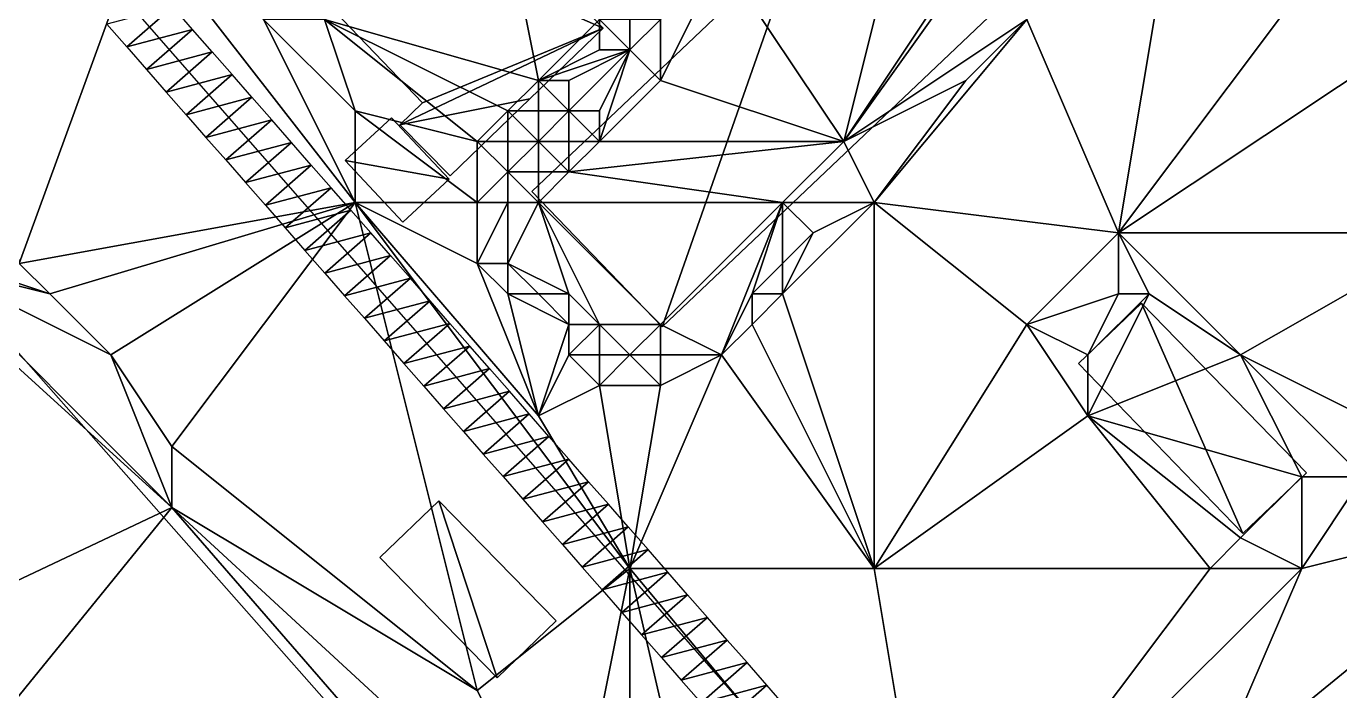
# Model space of a CAD drawing. Header units: metres. Extents: x -1103 to 901, y -902 to 905.
# Drawn here: x -1003.5 to -917.5, y 794 to 837.6 of the extents above; entities that cross this region are included whole.
import ezdxf

# ---------------------------------------------------------------- set-up
doc = ezdxf.new("R2010")
doc.units = ezdxf.units.M
for name, color, linetype in [('OSM_BUILDING_FOOTPRINTS', 7, 'CONTINUOUS'), ('OSM_BUILDING_ROOFS', 1, 'CONTINUOUS'), ('OSM_BUILDING_WALLS', 8, 'CONTINUOUS'), ('OSM_ROAD_AXES', 2, 'CONTINUOUS'), ('OSM_ROAD_SURFACE', 9, 'CONTINUOUS'), ('OSM_TERRAIN', 3, 'CONTINUOUS')]:
    doc.layers.add(name, color=color, linetype=linetype)

msp = doc.modelspace()

# ---------------------------------------------------------------- linework, layer by layer
at = {"layer": 'OSM_BUILDING_FOOTPRINTS'}
for points in [[(-959.368, 848.769, 14.202), (-979.818, 869.991, 14.202), (-970.709, 878.65, 14.202), (-949.43, 856.566, 14.202), (-950.259, 855.781, 14.202), (-948.38, 853.823, 14.202), (-950.469, 851.832, 14.202), (-949.209, 850.528, 14.202), (-952.304, 847.586, 14.202), (-950.757, 845.982, 14.202), (-946.357, 850.185, 14.202), (-937.525, 841.017, 14.202), (-961.887, 817.848, 14.202), (-970.421, 826.706, 14.202), (-952.967, 843.317, 14.202), (-955.289, 845.728, 14.202), (-958.649, 842.532, 14.202), (-962.131, 846.148, 14.202), (-959.368, 848.769, 14.202)], [(-994.276, 849.941, 11.55), (-977.584, 832.523, 11.55), (-979.065, 831.085, 11.55), (-975.782, 827.734, 11.55), (-970.554, 832.789, 11.55), (-965.757, 837.422, 11.55), (-985.82, 858.113, 11.55), (-994.276, 849.941, 11.55)], [(-979.629, 831.55, 11.31), (-975.849, 827.524, 11.31), (-978.877, 824.715, 11.31), (-982.658, 828.741, 11.31), (-979.629, 831.55, 11.31)], [(-1043, 802.11, 11.719), (-1013.929, 827.314, 11.719), (-968.11, 775.381, 11.719), (-999.37, 748.297, 11.719), (-1016.073, 767.307, 11.719), (-1014.68, 768.502, 11.719), (-1035.981, 792.754, 11.719), (-1034.666, 793.904, 11.719), (-1040.314, 800.34, 11.719), (-1040.955, 799.776, 11.719), (-1043, 802.11, 11.719)], [(-934.628, 815.427, 10.728), (-930.483, 819.397, 10.728), (-919.694, 808.261, 10.728), (-923.851, 804.29, 10.728), (-934.628, 815.427, 10.728)], [(-980.391, 802.708, 11.08), (-976.511, 806.435, 11.08), (-968.84, 798.561, 11.08), (-972.709, 794.834, 11.08), (-980.391, 802.708, 11.08)]]:
    msp.add_polyline3d(points, close=True, dxfattribs=at)
at = {"layer": 'OSM_BUILDING_ROOFS'}
for points in [[(-965.757, 837.422, 26.35), (-985.82, 858.113, 26.35), (-994.276, 849.941, 26.35)], [(-965.757, 837.422, 26.35), (-994.276, 849.941, 26.35), (-977.584, 832.523, 26.35)], [(-952.967, 843.317, 29.002), (-970.421, 826.706, 29.002), (-961.887, 817.848, 29.002)], [(-952.967, 843.317, 29.002), (-961.887, 817.848, 29.002), (-937.525, 841.017, 29.002)], [(-965.757, 837.422, 26.35), (-977.584, 832.523, 26.35), (-979.065, 831.085, 26.35)], [(-979.065, 831.085, 26.35), (-970.554, 832.789, 26.35), (-965.757, 837.422, 26.35)], [(-979.065, 831.085, 26.35), (-975.782, 827.734, 26.35), (-970.554, 832.789, 26.35)], [(-975.849, 827.524, 21.31), (-979.629, 831.55, 21.31), (-982.658, 828.741, 21.31)], [(-975.849, 827.524, 21.31), (-982.658, 828.741, 21.31), (-978.877, 824.715, 21.31)], [(-1014.68, 768.502, 52.119), (-968.11, 775.381, 52.119), (-1013.929, 827.314, 52.119)], [(-930.483, 819.397, 25.528), (-934.628, 815.427, 25.528), (-923.851, 804.29, 25.528)], [(-930.483, 819.397, 25.528), (-923.851, 804.29, 25.528), (-919.694, 808.261, 25.528)], [(-976.511, 806.435, 22.68), (-980.391, 802.708, 22.68), (-972.709, 794.834, 22.68)], [(-976.511, 806.435, 22.68), (-972.709, 794.834, 22.68), (-968.84, 798.561, 22.68)]]:
    msp.add_3dface(points, dxfattribs=at)
at = {"layer": 'OSM_BUILDING_WALLS'}
for points in [[(-965.757, 837.422, 11.55), (-985.82, 858.113, 11.55), (-985.82, 858.113, 26.35)], [(-965.757, 837.422, 11.55), (-985.82, 858.113, 26.35), (-965.757, 837.422, 26.35)], [(-994.276, 849.941, 11.55), (-977.584, 832.523, 11.55), (-977.584, 832.523, 26.35)], [(-994.276, 849.941, 11.55), (-977.584, 832.523, 26.35), (-994.276, 849.941, 26.35)], [(-952.967, 843.317, 14.202), (-970.421, 826.706, 14.202), (-970.421, 826.706, 29.002)], [(-952.967, 843.317, 14.202), (-970.421, 826.706, 29.002), (-952.967, 843.317, 29.002)], [(-961.887, 817.848, 14.202), (-937.525, 841.017, 14.202), (-937.525, 841.017, 29.002)], [(-961.887, 817.848, 14.202), (-937.525, 841.017, 29.002), (-961.887, 817.848, 29.002)], [(-970.554, 832.789, 11.55), (-965.757, 837.422, 11.55), (-965.757, 837.422, 26.35)], [(-970.554, 832.789, 11.55), (-965.757, 837.422, 26.35), (-970.554, 832.789, 26.35)], [(-977.584, 832.523, 11.55), (-979.065, 831.085, 11.55), (-979.065, 831.085, 26.35)], [(-977.584, 832.523, 11.55), (-979.065, 831.085, 26.35), (-977.584, 832.523, 26.35)], [(-975.782, 827.734, 11.55), (-970.554, 832.789, 11.55), (-970.554, 832.789, 26.35)], [(-975.782, 827.734, 11.55), (-970.554, 832.789, 26.35), (-975.782, 827.734, 26.35)], [(-979.629, 831.55, 11.31), (-982.658, 828.741, 11.31), (-982.658, 828.741, 21.31)], [(-979.629, 831.55, 11.31), (-982.658, 828.741, 21.31), (-979.629, 831.55, 21.31)], [(-975.849, 827.524, 11.31), (-979.629, 831.55, 11.31), (-979.629, 831.55, 21.31)], [(-975.849, 827.524, 11.31), (-979.629, 831.55, 21.31), (-975.849, 827.524, 21.31)], [(-979.065, 831.085, 11.55), (-975.782, 827.734, 11.55), (-975.782, 827.734, 26.35)], [(-979.065, 831.085, 11.55), (-975.782, 827.734, 26.35), (-979.065, 831.085, 26.35)], [(-982.658, 828.741, 11.31), (-978.877, 824.715, 11.31), (-978.877, 824.715, 21.31)], [(-982.658, 828.741, 11.31), (-978.877, 824.715, 21.31), (-982.658, 828.741, 21.31)], [(-968.11, 775.381, 11.719), (-1013.929, 827.314, 11.719), (-1013.929, 827.314, 52.119)], [(-968.11, 775.381, 11.719), (-1013.929, 827.314, 52.119), (-968.11, 775.381, 52.119)], [(-978.877, 824.715, 11.31), (-975.849, 827.524, 11.31), (-975.849, 827.524, 21.31)], [(-978.877, 824.715, 11.31), (-975.849, 827.524, 21.31), (-978.877, 824.715, 21.31)], [(-970.421, 826.706, 14.202), (-961.887, 817.848, 14.202), (-961.887, 817.848, 29.002)], [(-970.421, 826.706, 14.202), (-961.887, 817.848, 29.002), (-970.421, 826.706, 29.002)], [(-930.483, 819.397, 10.728), (-934.628, 815.427, 10.728), (-934.628, 815.427, 25.528)], [(-930.483, 819.397, 10.728), (-934.628, 815.427, 25.528), (-930.483, 819.397, 25.528)], [(-919.694, 808.261, 10.728), (-930.483, 819.397, 10.728), (-930.483, 819.397, 25.528)], [(-919.694, 808.261, 10.728), (-930.483, 819.397, 25.528), (-919.694, 808.261, 25.528)], [(-934.628, 815.427, 10.728), (-923.851, 804.29, 10.728), (-923.851, 804.29, 25.528)], [(-934.628, 815.427, 10.728), (-923.851, 804.29, 25.528), (-934.628, 815.427, 25.528)], [(-923.851, 804.29, 10.728), (-919.694, 808.261, 10.728), (-919.694, 808.261, 25.528)], [(-923.851, 804.29, 10.728), (-919.694, 808.261, 25.528), (-923.851, 804.29, 25.528)], [(-976.511, 806.435, 11.08), (-980.391, 802.708, 11.08), (-980.391, 802.708, 22.68)], [(-976.511, 806.435, 11.08), (-980.391, 802.708, 22.68), (-976.511, 806.435, 22.68)], [(-968.84, 798.561, 11.08), (-976.511, 806.435, 11.08), (-976.511, 806.435, 22.68)], [(-968.84, 798.561, 11.08), (-976.511, 806.435, 22.68), (-968.84, 798.561, 22.68)], [(-980.391, 802.708, 11.08), (-972.709, 794.834, 11.08), (-972.709, 794.834, 22.68)], [(-980.391, 802.708, 11.08), (-972.709, 794.834, 22.68), (-980.391, 802.708, 22.68)], [(-972.709, 794.834, 11.08), (-968.84, 798.561, 11.08), (-968.84, 798.561, 22.68)], [(-972.709, 794.834, 11.08), (-968.84, 798.561, 22.68), (-972.709, 794.834, 22.68)]]:
    msp.add_3dface(points, dxfattribs=at)
at = {"layer": 'OSM_ROAD_AXES'}
msp.add_polyline3d([(-925.961, 759.247, 11.192), (-928.647, 761.138, 10.91), (-955.243, 791.539, 12.291), (-1001.947, 844.931, 12.334)], dxfattribs=at)
at = {"layer": 'OSM_ROAD_SURFACE'}
for points in [[(-993.955, 838.832, 12.592), (-998.263, 837.682, 12.417), (-996.966, 836.198, 12.484)], [(-992.658, 837.349, 12.659), (-993.955, 838.832, 12.592), (-996.966, 836.198, 12.484)], [(-992.658, 837.349, 12.659), (-996.966, 836.198, 12.484), (-995.669, 834.715, 12.551)], [(-991.36, 835.866, 12.726), (-992.658, 837.349, 12.659), (-995.669, 834.715, 12.551)], [(-991.36, 835.866, 12.726), (-995.669, 834.715, 12.551), (-994.371, 833.232, 12.617)], [(-990.063, 834.383, 12.792), (-991.36, 835.866, 12.726), (-994.371, 833.232, 12.617)], [(-990.063, 834.383, 12.792), (-994.371, 833.232, 12.617), (-993.074, 831.749, 12.684)], [(-988.766, 832.9, 12.859), (-990.063, 834.383, 12.792), (-993.074, 831.749, 12.684)], [(-988.766, 832.9, 12.859), (-993.074, 831.749, 12.684), (-991.777, 830.266, 12.751)], [(-987.469, 831.416, 12.926), (-988.766, 832.9, 12.859), (-991.777, 830.266, 12.751)], [(-987.469, 831.416, 12.926), (-991.777, 830.266, 12.751), (-990.479, 828.783, 12.817)], [(-986.171, 829.933, 12.993), (-987.469, 831.416, 12.926), (-990.479, 828.783, 12.817)], [(-986.171, 829.933, 12.993), (-990.479, 828.783, 12.817), (-989.182, 827.3, 12.884)], [(-984.874, 828.45, 13.059), (-986.171, 829.933, 12.993), (-989.182, 827.3, 12.884)], [(-984.874, 828.45, 13.059), (-989.182, 827.3, 12.884), (-987.885, 825.817, 12.951)], [(-983.577, 826.967, 13.126), (-984.874, 828.45, 13.059), (-987.885, 825.817, 12.951)], [(-983.577, 826.967, 13.126), (-987.885, 825.817, 12.951), (-986.587, 824.334, 13.01)], [(-982.279, 825.484, 13.197), (-983.577, 826.967, 13.126), (-986.587, 824.334, 13.01)], [(-982.279, 825.484, 13.197), (-986.587, 824.334, 13.01), (-985.29, 822.85, 13.121)], [(-980.982, 824.001, 13.192), (-982.279, 825.484, 13.197), (-985.29, 822.85, 13.121)], [(-980.982, 824.001, 13.192), (-985.29, 822.85, 13.121), (-983.993, 821.367, 13.171)], [(-979.685, 822.518, 13.177), (-980.982, 824.001, 13.192), (-983.993, 821.367, 13.171)], [(-979.685, 822.518, 13.177), (-983.993, 821.367, 13.171), (-982.695, 819.884, 13.179)], [(-978.387, 821.035, 13.162), (-979.685, 822.518, 13.177), (-982.695, 819.884, 13.179)], [(-978.387, 821.035, 13.162), (-982.695, 819.884, 13.179), (-981.398, 818.401, 13.187)], [(-977.09, 819.552, 13.157), (-978.387, 821.035, 13.162), (-981.398, 818.401, 13.187)], [(-977.09, 819.552, 13.157), (-981.398, 818.401, 13.187), (-980.101, 816.918, 13.196)], [(-975.793, 818.068, 13.166), (-977.09, 819.552, 13.157), (-980.101, 816.918, 13.196)], [(-975.793, 818.068, 13.166), (-980.101, 816.918, 13.196), (-978.803, 815.435, 13.19)], [(-974.495, 816.585, 13.176), (-975.793, 818.068, 13.166), (-978.803, 815.435, 13.19)], [(-974.495, 816.585, 13.176), (-978.803, 815.435, 13.19), (-977.506, 813.952, 13.175)], [(-973.198, 815.102, 13.186), (-974.495, 816.585, 13.176), (-977.506, 813.952, 13.175)], [(-973.198, 815.102, 13.186), (-977.506, 813.952, 13.175), (-976.209, 812.469, 13.16)], [(-971.901, 813.619, 13.195), (-973.198, 815.102, 13.186), (-976.209, 812.469, 13.16)], [(-971.901, 813.619, 13.195), (-976.209, 812.469, 13.16), (-974.911, 810.986, 13.145)], [(-970.603, 812.136, 13.205), (-971.901, 813.619, 13.195), (-974.911, 810.986, 13.145)], [(-970.603, 812.136, 13.205), (-974.911, 810.986, 13.145), (-973.614, 809.502, 13.13)], [(-969.306, 810.653, 13.215), (-970.603, 812.136, 13.205), (-973.614, 809.502, 13.13)], [(-969.306, 810.653, 13.215), (-973.614, 809.502, 13.13), (-972.317, 808.019, 13.115)], [(-968.009, 809.17, 13.203), (-969.306, 810.653, 13.215), (-972.317, 808.019, 13.115)], [(-968.009, 809.17, 13.203), (-972.317, 808.019, 13.115), (-971.019, 806.536, 13.1)], [(-966.711, 807.687, 13.183), (-968.009, 809.17, 13.203), (-971.019, 806.536, 13.1)], [(-966.711, 807.687, 13.183), (-971.019, 806.536, 13.1), (-969.722, 805.053, 13.085)], [(-965.414, 806.204, 13.164), (-966.711, 807.687, 13.183), (-969.722, 805.053, 13.085)], [(-965.414, 806.204, 13.164), (-969.722, 805.053, 13.085), (-968.425, 803.57, 13.07)], [(-964.117, 804.72, 13.147), (-965.414, 806.204, 13.164), (-968.425, 803.57, 13.07)], [(-964.117, 804.72, 13.147), (-968.425, 803.57, 13.07), (-967.127, 802.087, 13.055)], [(-962.819, 803.237, 13.08), (-964.117, 804.72, 13.147), (-967.127, 802.087, 13.055)], [(-962.819, 803.237, 13.08), (-967.127, 802.087, 13.055), (-965.83, 800.604, 13.04)], [(-961.522, 801.754, 12.971), (-962.819, 803.237, 13.08), (-965.83, 800.604, 13.04)], [(-961.522, 801.754, 12.971), (-965.83, 800.604, 13.04), (-964.533, 799.121, 13.02)], [(-960.225, 800.271, 12.877), (-961.522, 801.754, 12.971), (-964.533, 799.121, 13.02)], [(-960.225, 800.271, 12.877), (-964.533, 799.121, 13.02), (-963.235, 797.638, 12.929)], [(-958.927, 798.788, 12.782), (-960.225, 800.271, 12.877), (-963.235, 797.638, 12.929)], [(-958.927, 798.788, 12.782), (-963.235, 797.638, 12.929), (-961.938, 796.154, 12.84)], [(-957.63, 797.305, 12.688), (-958.927, 798.788, 12.782), (-961.938, 796.154, 12.84)], [(-957.63, 797.305, 12.688), (-961.938, 796.154, 12.84), (-960.641, 794.671, 12.742)], [(-956.333, 795.822, 12.593), (-957.63, 797.305, 12.688), (-960.641, 794.671, 12.742)], [(-956.333, 795.822, 12.593), (-960.641, 794.671, 12.742), (-959.343, 793.188, 12.643)], [(-955.035, 794.339, 12.498), (-956.333, 795.822, 12.593), (-959.343, 793.188, 12.643)], [(-955.035, 794.339, 12.498), (-959.343, 793.188, 12.643), (-958.046, 791.705, 12.545)], [(-953.738, 792.856, 12.404), (-955.035, 794.339, 12.498), (-958.046, 791.705, 12.545)]]:
    msp.add_3dface(points, dxfattribs=at)
at = {"layer": 'OSM_TERRAIN'}
for points in [[(-938, 838, 16.54), (-932, 824, 14.308), (-926, 860, 19.512)], [(-932, 824, 14.308), (-914, 848, 16.975), (-926, 860, 19.512)], [(-932, 824, 14.308), (-908, 840, 15.63), (-914, 848, 16.975)], [(-958, 842, 16.598), (-950, 830, 16.648), (-946, 846, 16.843)], [(-950, 830, 16.648), (-942, 842, 16.648), (-946, 846, 16.843)], [(-1004, 822, 12.242), (-996, 844, 12.416), (-1008, 844, 12.199)], [(-1004, 822, 12.242), (-982, 826, 13.151), (-996, 844, 12.416)], [(-982, 826, 13.151), (-988, 838, 12.919), (-996, 844, 12.416)], [(-984, 838, 13.607), (-970, 834, 13.718), (-972, 844, 13.754)], [(-970, 834, 13.718), (-966, 838, 13.817), (-972, 844, 13.754)], [(-950, 830, 16.648), (-938, 838, 16.54), (-940, 844, 16.79)], [(-950, 830, 16.648), (-940, 844, 16.79), (-942, 842, 16.648)], [(-962, 838, 16.055), (-962, 834, 16.648), (-958, 842, 16.598)], [(-962, 834, 16.648), (-950, 830, 16.648), (-958, 842, 16.598)], [(-932, 824, 14.308), (-910, 824, 13.208), (-908, 840, 15.63)], [(-982, 826, 13.151), (-982, 832, 13.481), (-988, 838, 12.919)], [(-982, 832, 13.481), (-984, 838, 13.607), (-988, 838, 12.919)], [(-974, 830, 13.676), (-984, 838, 13.607), (-982, 832, 13.481)], [(-974, 830, 13.676), (-972, 832, 13.718), (-984, 838, 13.607)], [(-972, 832, 13.718), (-970, 834, 13.718), (-984, 838, 13.607)], [(-970, 834, 13.718), (-966, 836, 14.252), (-966, 838, 13.817)], [(-966, 836, 14.252), (-964, 836, 15.518), (-966, 838, 13.817)], [(-964, 836, 15.518), (-964, 838, 14.734), (-966, 838, 13.817)], [(-964, 836, 15.518), (-962, 834, 16.648), (-962, 838, 16.055)], [(-964, 836, 15.518), (-962, 838, 16.055), (-964, 838, 14.734)], [(-942, 834, 16.316), (-938, 838, 16.54), (-950, 830, 16.648)], [(-948, 826, 15.266), (-938, 838, 16.54), (-942, 834, 16.316)], [(-948, 826, 15.266), (-932, 824, 14.308), (-938, 838, 16.54)], [(-968, 834, 14.238), (-964, 836, 15.518), (-970, 834, 13.718)], [(-964, 836, 15.518), (-966, 836, 14.252), (-970, 834, 13.718)], [(-968, 832, 15.371), (-966, 832, 16.281), (-964, 836, 15.518)], [(-968, 832, 15.371), (-964, 836, 15.518), (-968, 834, 14.238)], [(-966, 832, 16.281), (-966, 830, 16.648), (-964, 836, 15.518)], [(-966, 830, 16.648), (-962, 834, 16.648), (-964, 836, 15.518)], [(-972, 832, 13.718), (-970, 832, 14.22), (-970, 834, 13.718)], [(-970, 832, 14.22), (-968, 832, 15.371), (-970, 834, 13.718)], [(-968, 832, 15.371), (-968, 834, 14.238), (-970, 834, 13.718)], [(-966, 830, 16.648), (-950, 830, 16.648), (-962, 834, 16.648)], [(-948, 826, 15.266), (-942, 834, 16.316), (-950, 830, 16.648)], [(-982, 826, 13.151), (-974, 826, 13.812), (-982, 832, 13.481)], [(-974, 826, 13.812), (-974, 830, 13.676), (-982, 832, 13.481)], [(-974, 830, 13.676), (-972, 830, 14.201), (-972, 832, 13.718)], [(-972, 830, 14.201), (-970, 830, 15.31), (-972, 832, 13.718)], [(-970, 830, 15.31), (-970, 832, 14.22), (-972, 832, 13.718)], [(-970, 830, 15.31), (-968, 830, 16.257), (-968, 832, 15.371)], [(-970, 830, 15.31), (-968, 832, 15.371), (-970, 832, 14.22)], [(-968, 830, 16.257), (-966, 830, 16.648), (-968, 832, 15.371)], [(-966, 830, 16.648), (-966, 832, 16.281), (-968, 832, 15.371)], [(-974, 826, 13.812), (-972, 828, 15.196), (-974, 830, 13.676)], [(-972, 828, 15.196), (-972, 830, 14.201), (-974, 830, 13.676)], [(-972, 828, 15.196), (-970, 828, 16.245), (-970, 830, 15.31)], [(-972, 828, 15.196), (-970, 830, 15.31), (-972, 830, 14.201)], [(-970, 828, 16.245), (-968, 828, 16.648), (-970, 830, 15.31)], [(-968, 828, 16.648), (-968, 830, 16.257), (-970, 830, 15.31)], [(-954, 826, 16.648), (-950, 830, 16.648), (-968, 828, 16.648)], [(-968, 828, 16.648), (-966, 830, 16.648), (-968, 830, 16.257)], [(-968, 828, 16.648), (-950, 830, 16.648), (-966, 830, 16.648)], [(-954, 826, 16.648), (-948, 826, 15.266), (-950, 830, 16.648)], [(-974, 826, 13.812), (-972, 826, 15.448), (-972, 828, 15.196)], [(-972, 826, 15.448), (-970, 826, 16.525), (-972, 828, 15.196)], [(-970, 826, 16.525), (-970, 828, 16.245), (-972, 828, 15.196)], [(-970, 826, 16.525), (-954, 826, 16.648), (-968, 828, 16.648)], [(-970, 826, 16.525), (-968, 828, 16.648), (-970, 828, 16.245)], [(-994, 806, 13.7), (-1016, 826, 13.773), (-1032, 788, 13.924)], [(-994, 806, 13.7), (-1010, 822, 13.888), (-1016, 826, 13.773)], [(-1002, 820, 12.284), (-982, 826, 13.151), (-1004, 822, 12.242)], [(-998, 816, 12.598), (-982, 826, 13.151), (-1002, 820, 12.284)], [(-994, 810, 12.999), (-982, 826, 13.151), (-998, 816, 12.598)], [(-994, 810, 12.999), (-974, 794, 13.146), (-982, 826, 13.151)], [(-974, 794, 13.146), (-964, 802, 12.955), (-982, 826, 13.151)], [(-982, 826, 13.151), (-964, 802, 12.955), (-970, 812, 13.213)], [(-970, 812, 13.213), (-974, 822, 13.555), (-982, 826, 13.151)], [(-982, 826, 13.151), (-974, 822, 13.555), (-974, 826, 13.812)], [(-974, 822, 13.555), (-972, 822, 13.654), (-972, 826, 15.448)], [(-974, 822, 13.555), (-972, 826, 15.448), (-974, 826, 13.812)], [(-968, 820, 14.531), (-970, 826, 16.525), (-972, 822, 13.654)], [(-972, 822, 13.654), (-970, 826, 16.525), (-972, 826, 15.448)], [(-966, 818, 14.554), (-962, 818, 16.648), (-970, 826, 16.525)], [(-968, 820, 14.531), (-966, 818, 14.554), (-970, 826, 16.525)], [(-962, 818, 16.648), (-954, 826, 16.648), (-970, 826, 16.525)], [(-962, 818, 16.648), (-958, 816, 13.861), (-954, 826, 16.648)], [(-958, 816, 13.861), (-956, 820, 15.149), (-954, 826, 16.648)], [(-956, 820, 15.149), (-954, 822, 15.354), (-954, 826, 16.648)], [(-954, 820, 14.405), (-948, 802, 12.828), (-948, 826, 15.266)], [(-954, 822, 15.354), (-952, 824, 15.565), (-954, 826, 16.648)], [(-954, 820, 14.405), (-948, 826, 15.266), (-952, 824, 15.565)], [(-952, 824, 15.565), (-948, 826, 15.266), (-954, 826, 16.648)], [(-948, 802, 12.828), (-938, 818, 13.93), (-948, 826, 15.266)], [(-938, 818, 13.93), (-932, 824, 14.308), (-948, 826, 15.266)], [(-954, 822, 15.354), (-954, 820, 14.405), (-952, 824, 15.565)], [(-938, 818, 13.93), (-932, 820, 13.196), (-932, 824, 14.308)], [(-932, 824, 14.308), (-924, 816, 12.914), (-910, 824, 13.208)], [(-932, 820, 13.196), (-930, 820, 12.998), (-932, 824, 14.308)], [(-930, 820, 12.998), (-924, 816, 12.914), (-932, 824, 14.308)], [(-924, 816, 12.914), (-904, 806, 11.203), (-910, 824, 13.208)], [(-994, 806, 13.7), (-998, 816, 12.598), (-1010, 822, 13.888)], [(-1010, 822, 13.888), (-998, 816, 12.598), (-1002, 820, 12.284)], [(-1010, 822, 13.888), (-1002, 820, 12.284), (-1008, 822, 13.519)], [(-1002, 820, 12.284), (-1004, 822, 12.242), (-1008, 822, 13.519)], [(-970, 812, 13.213), (-972, 820, 13.565), (-974, 822, 13.555)], [(-972, 820, 13.565), (-972, 822, 13.654), (-974, 822, 13.555)], [(-972, 820, 13.565), (-970, 820, 13.651), (-972, 822, 13.654)], [(-970, 820, 13.651), (-968, 820, 14.531), (-972, 822, 13.654)], [(-956, 820, 15.149), (-954, 820, 14.405), (-954, 822, 15.354)], [(-970, 812, 13.213), (-968, 818, 13.64), (-972, 820, 13.565)], [(-968, 818, 13.64), (-970, 820, 13.651), (-972, 820, 13.565)], [(-968, 818, 13.64), (-968, 820, 14.531), (-970, 820, 13.651)], [(-968, 818, 13.64), (-966, 818, 14.554), (-968, 820, 14.531)], [(-958, 816, 13.861), (-956, 818, 14.12), (-956, 820, 15.149)], [(-956, 818, 14.12), (-948, 802, 12.828), (-954, 820, 14.405)], [(-956, 818, 14.12), (-954, 820, 14.405), (-956, 820, 15.149)], [(-934, 816, 12.824), (-932, 820, 13.196), (-938, 818, 13.93)], [(-934, 812, 12.949), (-924, 816, 12.914), (-930, 820, 12.998)], [(-934, 812, 12.949), (-930, 820, 12.998), (-934, 816, 12.824)], [(-934, 816, 12.824), (-930, 820, 12.998), (-932, 820, 13.196)], [(-970, 812, 13.213), (-968, 816, 13.544), (-968, 818, 13.64)], [(-968, 816, 13.544), (-966, 816, 13.608), (-966, 818, 14.554)], [(-968, 816, 13.544), (-966, 818, 14.554), (-968, 818, 13.64)], [(-966, 816, 13.608), (-964, 816, 14.561), (-966, 818, 14.554)], [(-964, 816, 14.561), (-962, 818, 16.648), (-966, 818, 14.554)], [(-964, 816, 14.561), (-962, 816, 15.3), (-962, 818, 16.648)], [(-962, 816, 15.3), (-958, 816, 13.861), (-962, 818, 16.648)], [(-958, 816, 13.861), (-948, 802, 12.828), (-956, 818, 14.12)], [(-934, 812, 12.949), (-938, 818, 13.93), (-948, 802, 12.828)], [(-934, 812, 12.949), (-934, 816, 12.824), (-938, 818, 13.93)], [(-994, 806, 13.7), (-994, 810, 12.999), (-998, 816, 12.598)], [(-970, 812, 13.213), (-966, 814, 13.5), (-968, 816, 13.544)], [(-966, 814, 13.5), (-966, 816, 13.608), (-968, 816, 13.544)], [(-966, 814, 13.5), (-962, 814, 13.719), (-964, 816, 14.561)], [(-966, 814, 13.5), (-964, 816, 14.561), (-966, 816, 13.608)], [(-964, 802, 12.955), (-948, 802, 12.828), (-958, 816, 13.861)], [(-964, 802, 12.955), (-958, 816, 13.861), (-962, 814, 13.719)], [(-962, 814, 13.719), (-962, 816, 15.3), (-964, 816, 14.561)], [(-962, 814, 13.719), (-958, 816, 13.861), (-962, 816, 15.3)], [(-934, 812, 12.949), (-920, 808, 12.824), (-924, 816, 12.914)], [(-920, 808, 12.824), (-916, 808, 11.796), (-924, 816, 12.914)], [(-916, 808, 11.796), (-904, 806, 11.203), (-924, 816, 12.914)], [(-970, 812, 13.213), (-964, 802, 12.955), (-966, 814, 13.5)], [(-964, 802, 12.955), (-962, 814, 13.719), (-966, 814, 13.5)], [(-926, 802, 11.991), (-934, 812, 12.949), (-948, 802, 12.828)], [(-926, 802, 11.991), (-924, 804, 12.742), (-934, 812, 12.949)], [(-924, 804, 12.742), (-920, 808, 12.824), (-934, 812, 12.949)], [(-994, 806, 13.7), (-974, 794, 13.146), (-994, 810, 12.999)], [(-924, 804, 12.742), (-920, 802, 11.492), (-920, 808, 12.824)], [(-920, 802, 11.492), (-904, 806, 11.203), (-916, 808, 11.796)], [(-920, 802, 11.492), (-916, 808, 11.796), (-920, 808, 12.824)], [(-1032, 788, 13.924), (-1020, 774, 13.991), (-994, 806, 13.7)], [(-1020, 774, 13.991), (-968, 776, 13.789), (-994, 806, 13.7)], [(-968, 776, 13.789), (-968, 782, 13.089), (-994, 806, 13.7)], [(-994, 806, 13.7), (-968, 782, 13.089), (-974, 794, 13.146)], [(-914, 778, 10.911), (-904, 806, 11.203), (-926, 788, 11.11)], [(-926, 788, 11.11), (-904, 806, 11.203), (-920, 802, 11.492)], [(-920, 802, 11.492), (-924, 804, 12.742), (-926, 802, 11.991)], [(-974, 794, 13.146), (-968, 782, 13.089), (-964, 802, 12.955)], [(-968, 782, 13.089), (-964, 784, 12.751), (-964, 802, 12.955)], [(-958, 776, 12.456), (-964, 802, 12.955), (-964, 784, 12.751)], [(-958, 776, 12.456), (-944, 778, 11.432), (-964, 802, 12.955)], [(-944, 778, 11.432), (-948, 802, 12.828), (-964, 802, 12.955)], [(-944, 778, 11.432), (-926, 802, 11.991), (-948, 802, 12.828)], [(-944, 778, 11.432), (-926, 788, 11.11), (-920, 802, 11.492)], [(-944, 778, 11.432), (-920, 802, 11.492), (-926, 802, 11.991)]]:
    msp.add_3dface(points, dxfattribs=at)

doc.saveas('drawing.dxf')
